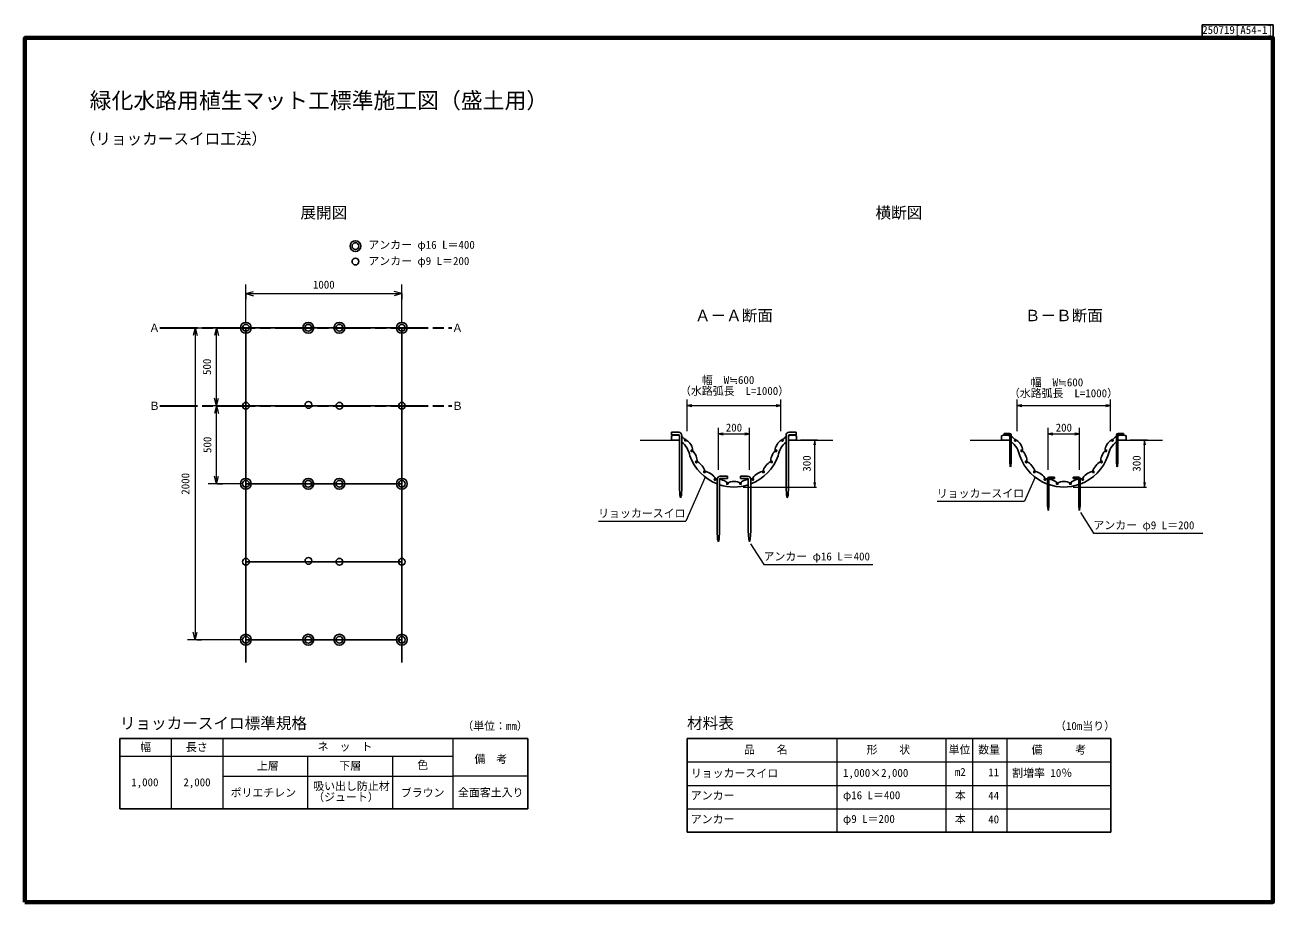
# Model space of a CAD drawing. Units: millimetres, scale not verified. Extents: x 200 to 8201, y 200 to 5823.
import ezdxf
from ezdxf.enums import TextEntityAlignment as Align

# ---------------------------------------------------------------- set-up
doc = ezdxf.new("R2010")
doc.units = ezdxf.units.MM
doc.header["$LTSCALE"] = 20
doc.linetypes.add('CHAIN', pattern=[18.5, 12, -1.5, 3.5, -1.5])
for name, color, linetype, lineweight in [('C-BMK', 3, 'CHAIN', 35), ('C-DOC', 3, 'Continuous', 25), ('C-MTR-FRAM', 5, 'Continuous', 25), ('C-MTR-LINE', 5, 'Continuous', 13), ('C-STR', 7, 'Continuous', 25), ('C-STR-DIM', 1, 'Continuous', 13), ('C-STR-HTXT', 1, 'Continuous', 13), ('C-STR-TXT', 7, 'Continuous', 25), ('C-TTL', 2, 'Continuous', 70)]:
    doc.layers.add(name, color=color, linetype=linetype, lineweight=lineweight)
for name, color, linetype in [('C-BMK-TXT', 3, 'Continuous'), ('C-MTR', 5, 'Continuous'), ('C-MTR-TXT', 5, 'Continuous'), ('C-TTL-TXT', 7, 'Continuous')]:
    doc.layers.add(name, color=color, linetype=linetype)
doc.styles.add('ＭＳ ゴシック', font='')
doc.styles.get('ＭＳ ゴシック').set_extended_font_data('MS Gothic')

msp = doc.modelspace()

# ---------------------------------------------------------------- linework, layer by layer
at = {"layer": 'C-BMK'}
for p, q in [((1065.08, 3881.35), (2937.69, 3881.35)), ((1065.08, 3381.35), (2937.69, 3381.35))]:
    msp.add_line(p, q, dxfattribs=at)
at = {"layer": 'C-DOC'}
msp.add_line((7746.27, 5747.92), (7746.27, 5822.92), dxfattribs=at)
msp.add_lwpolyline([(7746.27, 5747.92), (8201.27, 5747.92), (8201.27, 5822.92), (7746.27, 5822.92)], dxfattribs=at)
at = {"layer": 'C-MTR-FRAM'}
for p, q in [((808.31, 1247.83), (808.31, 797.83)), ((808.31, 1247.83), (3423.82, 1247.83)), ((3423.82, 1247.83), (3423.82, 797.83)), ((4444.57, 1247.83), (7160.76, 1247.83)), ((4444.57, 1247.83), (4444.57, 647.83)), ((7160.76, 1247.83), (7160.76, 647.83)), ((808.31, 797.83), (3423.82, 797.83)), ((4444.57, 647.83), (7160.76, 647.83))]:
    msp.add_line(p, q, dxfattribs=at)
at = {"layer": 'C-MTR-LINE'}
for p, q in [((1138.31, 1247.83), (1138.31, 797.83)), ((1468.31, 1247.83), (1468.31, 797.83)), ((2942.25, 1247.83), (2942.25, 797.83)), ((5404.57, 1247.83), (5404.57, 647.83)), ((6104.57, 1247.83), (6104.57, 647.83)), ((6274.57, 1247.83), (6274.57, 647.83)), ((6494.57, 1247.83), (6494.57, 647.83)), ((808.31, 1134.51), (2942.25, 1134.51)), ((2012.23, 1134.51), (2012.23, 797.83)), ((2556.15, 1134.51), (2556.15, 797.83)), ((4444.57, 1097.83), (7160.76, 1097.83)), ((1468.31, 1007.79), (2942.25, 1007.79)), ((2942.25, 1008.79), (3423.82, 1008.79)), ((4444.57, 947.83), (7160.76, 947.83)), ((4444.57, 797.83), (7160.76, 797.83))]:
    msp.add_line(p, q, dxfattribs=at)
at = {"layer": 'C-STR'}
for p, q in [((1616.07, 3881.35), (2616.07, 3881.35)), ((1616.07, 1735.99), (1616.07, 3881.35)), ((2616.07, 1735.99), (2616.07, 3881.35)), ((1616.07, 3381.35), (2616.07, 3381.35)), ((4391.46, 3211.7), (4345.55, 3211.7)), ((4345.55, 3195.7), (4345.55, 3211.7)), ((5099.04, 3211.7), (5144.95, 3211.7)), ((5144.95, 3195.7), (5144.95, 3211.7)), ((6511.36, 3204.7), (6478.41, 3204.7)), ((6478.41, 3195.7), (6478.41, 3204.7)), ((7208.8, 3204.7), (7241.74, 3204.7)), ((7241.74, 3195.7), (7241.74, 3204.7)), ((4345.25, 3189.3), (4345.25, 3160.72)), ((4395.25, 3160.72), (4345.25, 3160.72)), ((4391, 3195.7), (4345.55, 3195.7)), ((4395.55, 3190.72), (4395.55, 2860)), ((4411.55, 3190.72), (4411.55, 3022.15)), ((4411.55, 3190.72), (4411.55, 2860)), ((5078.95, 3190.72), (5078.95, 2990.72)), ((5078.95, 3190.72), (5078.95, 2860)), ((5094.95, 3190.72), (5094.95, 2860)), ((5145.25, 3160.72), (5095.25, 3160.72)), ((5099.5, 3195.7), (5144.95, 3195.7)), ((5145.25, 3189.3), (5145.25, 3160.72)), ((6460.08, 3189.3), (6460.08, 3160.72)), ((6510.08, 3160.72), (6460.08, 3160.72)), ((6478.41, 3195.7), (6508.47, 3195.7)), ((6513.88, 3190.72), (6513.88, 3020.72)), ((6522.88, 3195.82), (6522.88, 3020.72)), ((7197.28, 3195.82), (7197.28, 3020.72)), ((7206.28, 3190.72), (7206.28, 3020.72)), ((7260.08, 3160.72), (7210.08, 3160.72)), ((7241.74, 3195.7), (7211.69, 3195.7)), ((7260.08, 3189.3), (7260.08, 3160.72)), ((6516.88, 2995.72), (6513.88, 3020.72)), ((6518.38, 2990.72), (6516.88, 2995.72)), ((6519.88, 2995.72), (6518.38, 2990.72)), ((6519.88, 2995.72), (6522.88, 3020.72)), ((7200.28, 2995.72), (7197.28, 3020.72)), ((7200.28, 2995.72), (7201.78, 2990.72)), ((7201.78, 2990.72), (7203.28, 2995.72)), ((7203.28, 2995.72), (7206.28, 3020.72)), ((1616.07, 2881.35), (2616.07, 2881.35)), ((4637.25, 2909.92), (4637.25, 2709.92)), ((4637.25, 2909.92), (4637.25, 2579.2)), ((4653.25, 2909.92), (4653.25, 2579.2)), ((4657.34, 2930.9), (4703.25, 2930.9)), ((4657.8, 2914.9), (4703.25, 2914.9)), ((4703.25, 2914.9), (4703.25, 2930.9)), ((4833.16, 2930.9), (4787.25, 2930.9)), ((4787.25, 2914.9), (4787.25, 2930.9)), ((4832.7, 2914.9), (4787.25, 2914.9)), ((4837.25, 2909.92), (4837.25, 2579.2)), ((4853.25, 2909.92), (4853.25, 2709.92)), ((4853.25, 2909.92), (4853.25, 2579.2)), ((6755.58, 2915.02), (6755.58, 2739.92)), ((6764.58, 2909.92), (6764.58, 2739.92)), ((6767.1, 2923.9), (6800.04, 2923.9)), ((6800.04, 2914.9), (6769.99, 2914.9)), ((6800.04, 2914.9), (6800.04, 2923.9)), ((6953.06, 2923.9), (6920.11, 2923.9)), ((6920.11, 2914.9), (6920.11, 2923.9)), ((6920.11, 2914.9), (6950.17, 2914.9)), ((6955.58, 2909.92), (6955.58, 2739.92)), ((6964.58, 2915.02), (6964.58, 2739.92)), ((4398.55, 2807.38), (4395.55, 2860)), ((4403.55, 2790.72), (4398.55, 2807.38)), ((4408.55, 2807.38), (4403.55, 2790.72)), ((4408.55, 2807.38), (4411.55, 2860)), ((5081.95, 2807.38), (5078.95, 2860)), ((5081.95, 2807.38), (5086.95, 2790.72)), ((5086.95, 2790.72), (5091.95, 2807.38)), ((5091.95, 2807.38), (5094.95, 2860)), ((6758.58, 2714.92), (6755.58, 2739.92)), ((6761.58, 2714.92), (6764.58, 2739.92)), ((6958.58, 2714.92), (6955.58, 2739.92)), ((6961.58, 2714.92), (6964.58, 2739.92)), ((6758.58, 2714.92), (6760.08, 2709.92)), ((6760.08, 2709.92), (6761.58, 2714.92)), ((6960.08, 2709.92), (6958.58, 2714.92)), ((6961.58, 2714.92), (6960.08, 2709.92)), ((4640.25, 2526.59), (4637.25, 2579.2)), ((4650.25, 2526.59), (4653.25, 2579.2)), ((4840.25, 2526.59), (4837.25, 2579.2)), ((4850.25, 2526.59), (4853.25, 2579.2)), ((4640.25, 2526.59), (4645.25, 2509.92)), ((4645.25, 2509.92), (4650.25, 2526.59)), ((4845.25, 2509.92), (4840.25, 2526.59)), ((4850.25, 2526.59), (4845.25, 2509.92)), ((1616.07, 2381.35), (2616.07, 2381.35)), ((1616.07, 1881.35), (2616.07, 1881.35))]:
    msp.add_line(p, q, dxfattribs=at)
for centre, radius in [((1616.07, 3881.35), 35), ((1616.07, 3881.35), 22), ((2016.07, 3881.35), 35), ((2016.07, 3881.35), 22), ((2216.07, 3881.35), 35), ((2216.07, 3881.35), 22), ((2616.07, 3881.35), 35), ((2616.07, 3881.35), 22), ((1616.07, 3381.35), 22), ((2017.42, 3387.32), 22), ((2216.07, 3381.35), 22), ((2616.07, 3381.35), 22), ((1616.07, 2881.35), 35), ((1616.07, 2881.35), 22), ((2016.07, 2881.35), 35), ((2016.07, 2881.35), 22), ((2216.07, 2881.35), 35), ((2216.07, 2881.35), 22), ((2616.07, 2881.35), 35), ((2616.07, 2881.35), 22), ((1616.07, 2381.35), 22), ((2017.42, 2387.32), 22), ((2216.07, 2381.35), 22), ((2616.07, 2381.35), 22), ((1616.07, 1881.35), 35), ((1616.07, 1881.35), 22), ((2016.07, 1881.35), 35), ((2016.07, 1881.35), 22), ((2216.07, 1881.35), 35), ((2216.07, 1881.35), 22), ((2616.07, 1881.35), 35), ((2616.07, 1881.35), 22)]:
    msp.add_circle(centre, radius, dxfattribs=at)
at = {"layer": 'C-STR', "color": 6, "lineweight": 50}
for centre in [(4434.83, 3160.08), (5055.67, 3160.08), (6549.66, 3160.08), (7170.49, 3160.08), (4475.91, 3093.33), (5014.59, 3093.33), (6590.74, 3093.33), (7129.42, 3093.33), (4504.41, 3021.74), (4986.09, 3021.74), (6619.24, 3021.74), (7100.92, 3021.74), (4556.34, 2957.91), (4624.16, 2909.84), (4702.97, 2883.08), (4787.53, 2883.08), (4866.34, 2909.84), (4934.16, 2957.91), (6671.17, 2957.91), (6738.99, 2909.84), (6817.8, 2883.08), (6902.36, 2883.08), (6981.16, 2909.84), (7048.99, 2957.91)]:
    msp.add_circle(centre, 1, dxfattribs=at)
at = {"layer": 'C-STR'}
for centre, radius, start, end in [((4390.55, 3190.72), 21, 0, 87.50607), ((5099.95, 3190.72), 21, 92.49393, 180), ((6511.2, 3192.58), 12.12, 15.47911, 89.25442), ((7208.96, 3192.58), 12.12, 90.74558, 164.52089), ((4371.18, 3116.87), 76.93, 71.73652, 109.69616), ((4390.55, 3190.72), 5, 0, 84.88767), ((4371.18, 3116.87), 76.93, 34.16852, 58.34932), ((4314.78, 3034.13), 150, 10.21061, 49.82589), ((5175.72, 3034.13), 150, 130.17411, 169.78939), ((5119.32, 3116.87), 76.93, 121.65068, 145.83148), ((5099.95, 3190.72), 5, 95.11233, 180), ((5119.32, 3116.87), 76.93, 70.30384, 108.46766), ((6486.01, 3116.87), 76.93, 68.76078, 109.69616), ((6508.88, 3190.72), 5, 0, 94.67596), ((6429.61, 3034.13), 150, 55.82108, 57.55787), ((6486.01, 3116.87), 76.93, 34.16852, 61.36385), ((6429.61, 3034.13), 150, 10.21061, 51.55383), ((7290.55, 3034.13), 150, 128.44617, 169.78939), ((7234.15, 3116.87), 76.93, 118.63615, 145.83148), ((7211.28, 3190.72), 5, 85.32404, 180), ((7234.15, 3116.87), 76.93, 70.30384, 111.23922), ((7290.55, 3034.13), 150, 122.44213, 124.17892), ((4745.25, 3160.72), 300, 199.47122, 248.8998), ((4745.25, 3160.72), 300, 291.1002, 340.52878), ((6860.08, 3160.72), 300, 199.47122, 249.61459), ((6860.08, 3160.72), 300, 290.38541, 340.52878), ((4658.25, 2909.92), 21, 92.49393, 180), ((4658.25, 2909.92), 5, 95.11233, 180), ((4745.25, 2821.22), 74.92, 55.64679, 124.35321), ((4832.25, 2909.92), 5, 0, 84.88767), ((4832.25, 2909.92), 21, 0, 87.50607), ((6767.26, 2911.78), 12.12, 90.74558, 164.52089), ((6769.58, 2909.92), 5, 85.32404, 180), ((6860.08, 2821.22), 74.92, 55.64679, 124.35321), ((6950.58, 2909.92), 5, 0, 94.67596), ((6952.9, 2911.78), 12.12, 15.47911, 89.25442), ((4745.25, 3160.72), 300, 252.14154, 287.85846), ((6860.08, 3160.72), 300, 251.43784, 288.56216)]:
    msp.add_arc(centre, radius, start, end, dxfattribs=at)
for centre, major_axis, ratio, start_param, end_param in [((4456.19, 3127.05), (21.36, -33.03), 0.356333, 6.1580427, 9.424778), ((5034.31, 3127.05), (-21.36, -33.03), 0.356333, 3.1415927, 6.4083279), ((6571.02, 3127.05), (21.36, -33.03), 0.356333, 6.1580427, 9.424778), ((7149.14, 3127.05), (-21.36, -33.03), 0.356333, 3.1415927, 6.4083279), ((4490.99, 3057.65), (15.08, -35.67), 0.283819, 6.1349978, 9.424778), ((4999.51, 3057.65), (-15.08, -35.67), 0.283819, 3.1415927, 6.4313728), ((6605.82, 3057.65), (15.08, -35.67), 0.283819, 6.1349978, 9.424778), ((7114.34, 3057.65), (-15.08, -35.67), 0.283819, 3.1415927, 6.4313728), ((4530.73, 2990.06), (26.32, -31.68), 0.296951, 6.2141268, 9.424778), ((4590.99, 2934.5), (34.65, -23.41), 0.284392, 6.1259548, 9.424778), ((4899.51, 2934.5), (-34.65, -23.41), 0.284392, 3.1415927, 6.4404158), ((4959.77, 2990.06), (-26.32, -31.68), 0.296951, 3.1415927, 6.3522438), ((6645.56, 2990.06), (26.32, -31.68), 0.296951, 6.2141268, 9.424778), ((6705.81, 2934.5), (34.65, -23.41), 0.284392, 6.1259548, 9.424778), ((7014.34, 2934.5), (-34.65, -23.41), 0.284392, 3.1415927, 6.4404158), ((7074.6, 2990.06), (-26.32, -31.68), 0.296951, 3.1415927, 6.3522438), ((4663.67, 2896.69), (39.5, -13.15), 0.266858, 2.3781706, 3.1415927), ((4663.67, 2896.69), (39.5, -13.15), 0.266858, 6.2384497, 8.2046502), ((4826.83, 2896.69), (-39.5, -13.15), 0.266858, 4.3617204, 6.327921), ((4826.83, 2896.69), (-39.5, -13.15), 0.266858, 3.1415927, 3.9050147), ((6778.49, 2896.69), (39.5, -13.15), 0.266858, 2.2932389, 3.1415927), ((6778.49, 2896.69), (39.5, -13.15), 0.266858, 6.2384497, 8.2912096), ((6941.66, 2896.69), (-39.5, -13.15), 0.266858, 4.275161, 6.327921), ((6941.66, 2896.69), (-39.5, -13.15), 0.266858, 3.1415927, 4.0076736)]:
    msp.add_ellipse(centre, major_axis=major_axis, ratio=ratio, start_param=start_param, end_param=end_param, dxfattribs=at)
at = {"layer": 'C-STR-DIM'}
for p, q in [((1616.07, 3911.35), (1616.07, 4158.06)), ((1616.07, 4100.35), (1664.36, 4113.29)), ((1616.07, 4100.35), (1616.07, 4066.06)), ((1616.07, 4100.35), (1664.36, 4087.41)), ((1616.07, 4100.35), (2616.07, 4100.35)), ((2616.07, 4100.35), (2567.77, 4113.29)), ((2616.07, 4100.35), (2567.77, 4087.41)), ((2616.07, 3911.35), (2616.07, 4158.06)), ((2616.07, 4100.35), (2616.07, 4066.06)), ((1241.17, 3881.35), (1467.59, 3881.35)), ((1290.8, 3881.35), (1277.86, 3833.05)), ((1290.8, 3881.35), (1303.74, 3833.05)), ((1290.8, 3881.35), (1290.8, 1881.35)), ((1594.2, 3881.35), (1374.2, 3881.35)), ((1427.59, 3881.35), (1414.65, 3833.05)), ((1427.59, 3881.35), (1440.53, 3833.05)), ((1427.59, 3381.35), (1427.59, 3881.35)), ((1434.2, 3881.35), (1467.59, 3881.35)), ((1594.2, 3381.35), (1374.2, 3381.35)), ((1427.59, 3381.35), (1414.65, 3429.64)), ((1427.59, 3381.35), (1414.65, 3333.05)), ((1427.59, 3381.35), (1440.53, 3429.64)), ((1427.59, 2881.35), (1427.59, 3381.35)), ((1427.59, 3381.35), (1440.53, 3333.05)), ((1434.2, 3381.35), (1467.59, 3381.35)), ((4445.25, 3218.14), (4445.25, 3422.67)), ((4445.25, 3382.67), (5045.25, 3382.67)), ((5045.25, 3218.14), (5045.25, 3422.67)), ((6560.08, 3218.14), (6560.08, 3422.67)), ((6560.08, 3382.67), (7160.08, 3382.67)), ((7160.08, 3218.14), (7160.08, 3422.67)), ((4645.25, 2969.92), (4645.25, 3240.64)), ((4645.25, 3200.64), (4845.25, 3200.64)), ((4845.25, 2969.92), (4845.25, 3240.64)), ((6760.08, 2969.92), (6760.08, 3240.64)), ((6760.08, 3200.64), (6960.08, 3200.64)), ((6960.08, 2969.92), (6960.08, 3240.64)), ((1594.2, 2881.35), (1374.2, 2881.35)), ((1427.59, 2881.35), (1414.65, 2929.64)), ((1427.59, 2881.35), (1440.53, 2929.64)), ((1434.2, 2881.35), (1467.59, 2881.35)), ((1290.8, 1881.35), (1277.86, 1929.64)), ((1290.8, 1881.35), (1303.74, 1929.64)), ((1467.59, 1881.35), (1241.17, 1881.35)), ((1301.64, 1881.35), (1330.8, 1881.35)), ((1594.2, 1881.35), (1374.2, 1881.35))]:
    msp.add_line(p, q, dxfattribs=at)
at = {"layer": 'C-STR-DIM', "color": 5, "lineweight": 18}
for p, q in [((4144.09, 3160.72), (4345.25, 3160.72)), ((5145.25, 3160.72), (5378.22, 3160.72)), ((6258.92, 3160.72), (6460.08, 3160.72)), ((7260.08, 3160.72), (7493.05, 3160.72))]:
    msp.add_line(p, q, dxfattribs=at)
at = {"layer": 'C-STR-DIM', "lineweight": 25}
for p, q in [((5171.08, 3160.72), (5281.07, 3160.72)), ((7285.9, 3160.72), (7395.9, 3160.72))]:
    msp.add_line(p, q, dxfattribs=at)
at = {"layer": 'C-STR-DIM', "lineweight": 18}
for p, q in [((5262.89, 2860.72), (5262.89, 3160.72)), ((7377.72, 2860.72), (7377.72, 3160.72)), ((4805.25, 2860.72), (5275.45, 2860.72)), ((6920.08, 2860.72), (7390.27, 2860.72))]:
    msp.add_line(p, q, dxfattribs=at)
at = {"layer": 'C-STR-DIM'}
for points in [[(4475.25, 3387.67), (4445.25, 3382.67), (4475.25, 3377.67)], [(5015.25, 3377.67), (5045.25, 3382.67), (5015.25, 3387.67)], [(6590.08, 3387.67), (6560.08, 3382.67), (6590.08, 3377.67)], [(7130.08, 3377.67), (7160.08, 3382.67), (7130.08, 3387.67)], [(4675.25, 3205.64), (4645.25, 3200.64), (4675.25, 3195.64)], [(4815.25, 3195.64), (4845.25, 3200.64), (4815.25, 3205.64)], [(6790.08, 3205.64), (6760.08, 3200.64), (6790.08, 3195.64)], [(6930.08, 3195.64), (6960.08, 3200.64), (6930.08, 3205.64)]]:
    msp.add_lwpolyline(points, dxfattribs=at)
at = {"layer": 'C-STR-DIM', "lineweight": 18}
for points in [[(5267.89, 3130.72), (5262.89, 3160.72), (5257.89, 3130.72)], [(7382.72, 3130.72), (7377.72, 3160.72), (7372.72, 3130.72)], [(5257.89, 2890.72), (5262.89, 2860.72), (5267.89, 2890.72)], [(7372.72, 2890.72), (7377.72, 2860.72), (7382.72, 2890.72)]]:
    msp.add_lwpolyline(points, dxfattribs=at)
at = {"layer": 'C-STR-HTXT'}
for p, q in [((4560.45, 2924.4), (4436.19, 2641.2)), ((6675.28, 2924.4), (6607.07, 2768.95)), ((6047.07, 2768.95), (6607.07, 2768.95)), ((3876.19, 2641.2), (4436.19, 2641.2)), ((6966.73, 2696.98), (7051.28, 2564.69)), ((7051.28, 2564.69), (7751.28, 2564.69)), ((4851.9, 2496.98), (4936.45, 2364.69)), ((4936.45, 2364.69), (5636.45, 2364.69))]:
    msp.add_line(p, q, dxfattribs=at)
at = {"layer": 'C-STR-TXT'}
for centre, radius in [((2318.84, 4404.99), 35), ((2318.84, 4404.99), 22), ((2318.84, 4306.08), 22)]:
    msp.add_circle(centre, radius, dxfattribs=at)
at = {"layer": 'C-TTL'}
msp.add_lwpolyline([(200, 200), (8200, 200), (8200, 5740), (200, 5740)], close=True, dxfattribs=at)

# ---------------------------------------------------------------- texts
at = {"layer": 'C-BMK-TXT', "style": 'ＭＳ ゴシック'}
for s, p in [('Ａ', (995.08, 3880.61)), ('Ａ', (2937.69, 3880.61)), ('Ｂ', (995.08, 3380.61)), ('Ｂ', (2937.69, 3380.61))]:
    msp.add_text(s, height=51.32, dxfattribs=at).set_placement(p, align=Align.MIDDLE_LEFT)
at = {"layer": 'C-DOC', "style": 'ＭＳ ゴシック'}
msp.add_text('250719[A54-1]', height=51.32, dxfattribs=at).set_placement((7747.03, 5749.92), align=Align.BOTTOM_LEFT)
at = {"layer": 'C-MTR', "style": 'ＭＳ ゴシック'}
for s, p in [('リョッカースイロ標準規格', (808.31, 1287.83)), ('材料表', (4444.57, 1287.83))]:
    msp.add_text(s, height=73.31, dxfattribs=at).set_placement(p, align=Align.BOTTOM_LEFT)
at = {"layer": 'C-MTR-TXT', "style": 'ＭＳ ゴシック'}
for s, p in [('（単位：mm）', (3003.82, 1287.83)), ('（10m当り）', (6803.52, 1287.83)), ('幅', (939.04, 1152.12)), ('長さ', (1231.77, 1152.12)), ('ネ\u3000ッ\u3000ト', (2076.78, 1155.08)), ('\u3000品\u3000\u3000名\u3000', (4739.24, 1135.82)), ('\u3000形\u3000\u3000状\u3000', (5525.21, 1135.82)), ('単位', (6121.46, 1135.82)), ('数量', (6311.21, 1135.82)), ('\u3000備\u3000\u3000\u3000考\u3000', (6582.79, 1135.82)), ('備\u3000考', (3081.61, 1076.32)), ('リョッカースイロ', (4468.64, 984.82)), ('1,000×2,000', (5444.08, 986.82)), ('割増率 10％', (6529.13, 986.58)), ('1,000', (881.33, 926.73)), ('2,000', (1215.42, 926.73)), ('アンカー', (4468.64, 841.82)), ('φ16 L＝400', (5444.08, 843.82)), ('アンカー', (4468.64, 689.82)), ('φ9 L＝200', (5444.08, 691.82))]:
    msp.add_text(s, height=51.32, dxfattribs=at).set_placement(p, align=Align.BOTTOM_LEFT)
for s, p in [('上層', (1756.95, 1032.32)), ('下層', (2285.53, 1032.32)), ('色', (2749.55, 1037.28)), ('m2', (6196.32, 992.82)), ('本', (6196.32, 842.82)), ('本', (6196.32, 690.82))]:
    msp.add_text(s, height=51.32, dxfattribs=at).set_placement(p, align=Align.BOTTOM_CENTER)
for s, p in [('11', (6445.09, 990.79)), ('44', (6445.09, 841.09)), ('40', (6445.09, 689.09))]:
    msp.add_text(s, height=51.32, dxfattribs=at).set_placement(p, align=Align.BOTTOM_RIGHT)
for s, p in [('吸い出し防止材', (2047.93, 968.61)), ('（ジュート）', (2047.93, 898.61))]:
    msp.add_text(s, height=51.32, dxfattribs=at).set_placement(p, align=Align.TOP_LEFT)
for s, p in [('ポリエチレン', (1728.34, 900.9)), ('ブラウン', (2749.55, 900.9)), ('全面客土入り', (3185.76, 901.9))]:
    msp.add_text(s, height=51.32, dxfattribs=at).set_placement(p, align=Align.MIDDLE_CENTER)
at = {"layer": 'C-STR-DIM', "color": 7, "style": 'ＭＳ ゴシック'}
msp.add_text('1000', height=51.32, dxfattribs=at).set_placement((2046.07, 4117.17), align=Align.BOTTOM_LEFT)
for s, p in [('500', (1407.86, 3578.85)), ('500', (1410.31, 3078.85)), ('2000', (1269.49, 2811.35))]:
    msp.add_text(s, height=51.32, rotation=90, dxfattribs=at).set_placement(p, align=Align.BOTTOM_LEFT)
for s, p in [('\u3000\u3000幅\u3000W≒600', (4399.49, 3572.3)), ('\u3000\u3000幅\u3000W≒600', (6507.9, 3557.53)), ('（水路弧長\u3000L=1000）', (4399.49, 3502.3)), ('（水路弧長\u3000L=1000）', (6507.9, 3487.53))]:
    msp.add_text(s, height=51.32, dxfattribs=at).set_placement(p, align=Align.TOP_LEFT)
for p in [(4745.25, 3200.64), (6860.08, 3200.64)]:
    msp.add_text('200', height=51.32, dxfattribs=at).set_placement(p, align=Align.BOTTOM_CENTER)
for p in [(5252.91, 3011.38), (7367.74, 3011.38)]:
    msp.add_text('300', height=51.32, rotation=90, dxfattribs=at).set_placement(p, align=Align.BOTTOM_CENTER)
at = {"layer": 'C-STR-HTXT', "color": 7, "style": 'ＭＳ ゴシック'}
for s, p in [('リョッカースイロ', (6045.43, 2778.81)), ('リョッカースイロ', (3874.55, 2651.06)), ('アンカー φ9 L＝200', (7049.64, 2574.55)), ('アンカー φ16 L＝400', (4934.81, 2374.55))]:
    msp.add_text(s, height=51.32, dxfattribs=at).set_placement(p, align=Align.BOTTOM_LEFT)
at = {"layer": 'C-STR-TXT', "style": 'ＭＳ ゴシック'}
for s, p in [('アンカー φ16 L＝400', (2401.36, 4372.43)), ('アンカー φ9 L＝200', (2401.36, 4268.52))]:
    msp.add_text(s, height=51.32, dxfattribs=at).set_placement(p, align=Align.BOTTOM_LEFT)
at = {"layer": 'C-TTL-TXT', "color": 3, "style": 'ＭＳ ゴシック'}
for s, height, p in [('緑化水路用植生マット工標準施工図（盛土用）', 102.6, (615.27, 5256.74)), ('（リョッカースイロ工法）', 73.31, (551.57, 5034.74))]:
    msp.add_text(s, height=height, dxfattribs=at).set_placement(p, align=Align.BOTTOM_LEFT)
at = {"layer": 'C-TTL-TXT', "style": 'ＭＳ ゴシック'}
for s, p in [('展開図', (1966.07, 4656.38)), ('横断図', (5652.66, 4656.38)), ('Ａ－Ａ断面', (4495.25, 3996.88)), ('Ｂ－Ｂ断面', (6610.08, 3996.88))]:
    msp.add_text(s, height=73.31, dxfattribs=at).set_placement(p, align=Align.TOP_LEFT)

doc.saveas('drawing.dxf')
